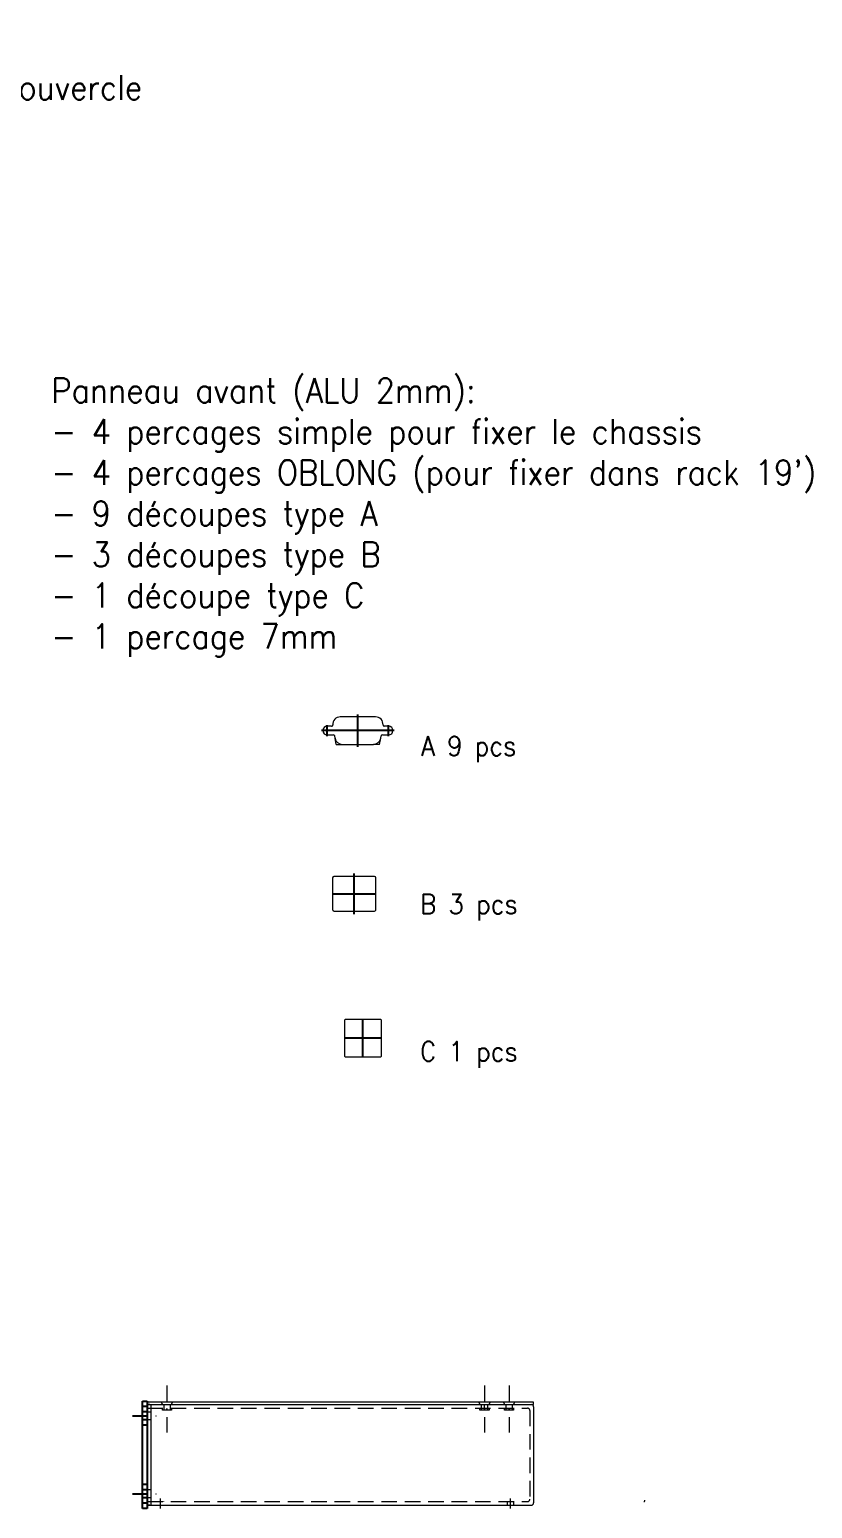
# Model space of a CAD drawing. Extents: x 0 to 810, y -5 to 642.
# Drawn here: x 491 to 810, y 0 to 602 of the extents above; entities that cross this region are included whole.
import ezdxf

# ---------------------------------------------------------------- set-up
doc = ezdxf.new("R2010")
doc.units = 0
for name, pattern in [('DASHDOT2', [12.7, 6.35, -3.175, 0, -3.175]), ('DASHED2', [9.525, 6.35, -3.175]), ('DOT2', [3.175, 0, -3.175])]:
    doc.linetypes.add(name, pattern=pattern)
for name, color, linetype, lineweight, true_color in [('Chassis - Bloc', 3, 'Continuous', 0, 0x00ff00), ('Chassis - Percages', 3, 'Continuous', 0, 0x00ff00), ('Chassis - Text', 3, 'Continuous', 0, 0x00ff00), ('Couvercle - Bloc', 4, 'Continuous', 0, 0x00ffff), ('Couvercle - Percage', 4, 'Continuous', 0, 0x00ffff), ('Couvercle - Point de centrage', 1, 'Continuous', 0, 0xff0000), ('Panneau - Cotations', 6, 'Continuous', 0, 0xff00ff), ('Panneau - Detail-percage', 7, 'Continuous', 0, 0xffffff), ('Panneau - Text', 7, 'Continuous', 0, 0xffffff)]:
    doc.layers.add(name, color=color, linetype=linetype, lineweight=lineweight, true_color=true_color)
doc.layers.add('Panneau - Bloc', color=7, linetype='Continuous', true_color=0xffffff)
doc.layers.add('Panneau - Points_de_centrage', color=1, linetype='Continuous', true_color=0xff0000)
doc.styles.add('textstyle25', font='standard')
doc.styles.add('textstyle26', font='standard')
doc.styles.add('textstyle27', font='standard')
doc.styles.add('textstyle34', font='standard')
doc.styles.add('textstyle36', font='standard')

msp = doc.modelspace()

# ---------------------------------------------------------------- linework, layer by layer
at = {"layer": 'Chassis - Bloc'}
for p, q in [((540, 42.3), (539, 42.3)), ((539, 42.3), (539, 1.3)), ((540, 42.3), (695.2, 42.3)), ((540.5, 42.3), (540.5, 1.3)), ((696.2, 41.3), (696.2, 2.3)), ((540, 1.3), (539, 1.3)), ((539, 1.3), (695.2, 1.3))]:
    msp.add_line(p, q, dxfattribs=at)
at = {"layer": 'Chassis - Bloc', "linetype": 'DASHED2'}
for p, q in [((676.2, 40.8), (676.2, 42.3)), ((539, 40.8), (693.7, 40.8)), ((539, 39.27), (540.5, 39.27)), ((694.7, 39.8), (694.7, 3.8)), ((540.5, 36.08), (539, 36.08)), ((540.5, 7.53), (539, 7.53)), ((540.5, 4.33), (539, 4.33)), ((539, 2.8), (693.7, 2.8))]:
    msp.add_line(p, q, dxfattribs=at)
at = {"layer": 'Chassis - Bloc'}
for centre, start, end in [((695.2, 41.3), 0, 90), ((695.2, 2.3), 270, 0)]:
    msp.add_arc(centre, 1, start, end, dxfattribs=at)
at = {"layer": 'Chassis - Bloc', "linetype": 'DASHED2'}
for centre, radius, start, end in [((693.7, 39.8), 1, 0, 90), ((693.7, 3.8), 1, 270, 0), ((741, 3.3), 0.5, 270, 0)]:
    msp.add_arc(centre, radius, start, end, dxfattribs=at)
at = {"layer": 'Chassis - Percages', "linetype": 'DASHED2'}
for p, q in [((545.7, 42.3), (545.7, 40)), ((548.3, 42.3), (548.3, 40)), ((674.9, 42.3), (674.9, 40)), ((677.5, 42.3), (677.5, 40)), ((684.9, 42.3), (684.9, 40)), ((687.5, 42.3), (687.5, 40)), ((545.15, 40), (545.15, 40.8)), ((548.85, 40), (545.15, 40)), ((548.85, 40.8), (548.85, 40)), ((674.35, 40), (674.35, 40.8)), ((678.05, 40), (674.35, 40)), ((678.05, 40.8), (678.05, 40)), ((684.35, 40), (684.35, 40.8)), ((688.05, 40), (684.35, 40)), ((688.05, 40.8), (688.05, 40)), ((685.4, 2.8), (685.4, 1.3)), ((688, 2.8), (688, 1.3))]:
    msp.add_line(p, q, dxfattribs=at)
at = {"layer": 'Chassis - Percages', "linetype": 'DOT2'}
for p, q in [((543, 2.8), (543, 1.3)), ((545.6, 2.8), (545.6, 1.3))]:
    msp.add_line(p, q, dxfattribs=at)
at = {"layer": 'Chassis - Percages', "color": 1, "linetype": 'DASHDOT2', "true_color": 0xff0000}
for p, q in [((544.3, 4), (544.3, 0)), ((686.7, 4), (686.7, 0))]:
    msp.add_line(p, q, dxfattribs=at)
at = {"layer": 'Couvercle - Bloc'}
for p, q in [((539, 42.3), (539, 43.3)), ((696.2, 43.3), (539, 43.3)), ((539, 42.3), (696.2, 42.3)), ((696.2, 42.3), (696.2, 43.3))]:
    msp.add_line(p, q, dxfattribs=at)
at = {"layer": 'Couvercle - Percage', "linetype": 'DASHED2'}
for p, q in [((545.25, 42.3), (544.75, 43.3)), ((549.25, 43.3), (548.75, 42.3)), ((674.45, 42.3), (673.95, 43.3)), ((678.45, 43.3), (677.95, 42.3)), ((684.45, 42.3), (683.95, 43.3)), ((688.45, 43.3), (687.95, 42.3))]:
    msp.add_line(p, q, dxfattribs=at)
at = {"layer": 'Couvercle - Point de centrage', "linetype": 'DASHDOT2'}
for p, q in [((547, 50), (547, 30)), ((676.2, 50), (676.2, 30)), ((686.2, 50), (686.2, 30))]:
    msp.add_line(p, q, dxfattribs=at)
at = {"layer": 'Panneau - Bloc'}
for p, q in [((537, 0), (537, 43.6)), ((537, 43.6), (539, 43.6)), ((539, 43.6), (539, 0)), ((539, 0), (537, 0))]:
    msp.add_line(p, q, dxfattribs=at)
at = {"layer": 'Panneau - Bloc', "linetype": 'DASHED2'}
for p, q in [((539, 41.47), (537, 41.47)), ((539, 39.27), (537, 39.27)), ((539, 36.08), (537, 36.08)), ((539, 33.88), (537, 33.88)), ((539, 9.72), (537, 9.72)), ((539, 7.53), (537, 7.53)), ((539, 4.33), (537, 4.33)), ((539, 2.12), (537, 2.12))]:
    msp.add_line(p, q, dxfattribs=at)
at = {"layer": 'Panneau - Cotations'}
for p, q in [((615.85, 310.97), (615.41, 313.49)), ((633.54, 310.97), (633.99, 313.49)), ((615.85, 310.97), (618.41, 310.97)), ((633.54, 310.97), (630.98, 310.97))]:
    msp.add_line(p, q, dxfattribs=at)
at = {"layer": 'Panneau - Detail-percage'}
for p, q in [((631.88, 322.17), (617.51, 322.17)), ((613.98, 318.32), (612.2, 318.32)), ((612.2, 314.82), (614.75, 314.82)), ((615.41, 313.49), (615.25, 314.41)), ((633.99, 313.49), (634.15, 314.41)), ((634.64, 314.82), (637.2, 314.82)), ((637.2, 318.32), (635.42, 318.32)), ((618.41, 310.97), (630.98, 310.97))]:
    msp.add_line(p, q, dxfattribs=at)
for points in [[(631.99, 243.65), (631.99, 256.65, 0.414214), (631.49, 257.15), (614.89, 257.15, 0.414214), (614.39, 256.65), (614.39, 243.65, 0.414214), (614.89, 243.15), (631.49, 243.15, 0.414214)], [(633.66, 183.68), (619.86, 183.68, -0.414214), (619.36, 184.18), (619.36, 198.68, -0.414214), (619.86, 199.18), (633.66, 199.18, -0.414214), (634.16, 198.68), (634.16, 184.18, -0.414214)]]:
    msp.add_lwpolyline(points, format="xyb", close=True, dxfattribs=at)
for centre, radius, start, end in [((617.51, 319.12), 3.05, 90, 184.84768), ((631.88, 319.12), 3.05, 355.15232, 90), ((612.2, 316.57), 1.75, 90, 270), ((613.98, 318.82), 0.5, 270, 4.84768), ((614.75, 314.32), 0.5, 10, 90), ((618.41, 314.02), 3.05, 190, 270), ((630.98, 314.02), 3.05, 270, 350), ((634.64, 314.32), 0.5, 90, 170), ((635.42, 318.82), 0.5, 175.15232, 270), ((637.2, 316.57), 1.75, 270, 90)]:
    msp.add_arc(centre, radius, start, end, dxfattribs=at)
at = {"layer": 'Panneau - Points_de_centrage'}
for p, q in [((624.7, 309.94), (624.7, 323.12)), ((639.45, 316.57), (609.95, 316.57)), ((612.2, 314.32), (612.2, 318.82)), ((637.2, 314.32), (637.2, 318.82)), ((623.19, 241.9), (623.19, 258.4)), ((614.39, 250.15), (631.99, 250.15)), ((626.76, 183.68), (626.76, 199.18)), ((634.16, 191.43), (619.36, 191.43))]:
    msp.add_line(p, q, dxfattribs=at)
at = {"layer": 'Panneau - Points_de_centrage', "linetype": 'DASHDOT2'}
for p, q in [((533, 37.67), (545, 37.67)), ((533, 5.92), (545, 5.92))]:
    msp.add_line(p, q, dxfattribs=at)

# ---------------------------------------------------------------- texts
at = {"layer": 'Chassis - Text', "insert": (0, 600), "char_height": 10, "width": 589.1667, "attachment_point": 1, "style": 'textstyle34'}
msp.add_mtext("Chassis (ALU 1.5mm):\\P- 7 percages Tauraud à refouler (pour vis M3 4mm DIN 965) pour fixer le couvercle\\P- 4 percages simple pour fixer le panneau\\P- 4 percages simple (pour entretoise hexa mal/femelle M3 5mm)\\P- 1 percage simple sur l'arrière (1.5mm)\\P- 3 découpes rectangles sur l'arrière\\P- 6 pliages\\P ", dxfattribs=at)
at = {"layer": 'Panneau - Text', "attachment_point": 1}
for s, insert, char_height, width, style in [("Panneau avant (ALU 2mm):\\P- 4 percages simple pour fixer le chassis\\P- 4 percages OBLONG (pour fixer dans rack 19')\\P- 9 découpes type A\\P- 3 découpes type B\\P- 1 découpe type C\\P- 1 percage 7mm", (500, 460), 10, 334.4445, 'textstyle36'), ('A 9 pcs', (650.36, 314.35), 8, 41.3333, 'textstyle25'), ('B 3 pcs', (650, 250), 8, 40.4444, 'textstyle27'), ('C 1 pcs', (650, 190), 8, 37.7778, 'textstyle26')]:
    msp.add_mtext(s, dxfattribs=dict(at, insert=insert, char_height=char_height, width=width, style=style))

doc.saveas('drawing.dxf')
